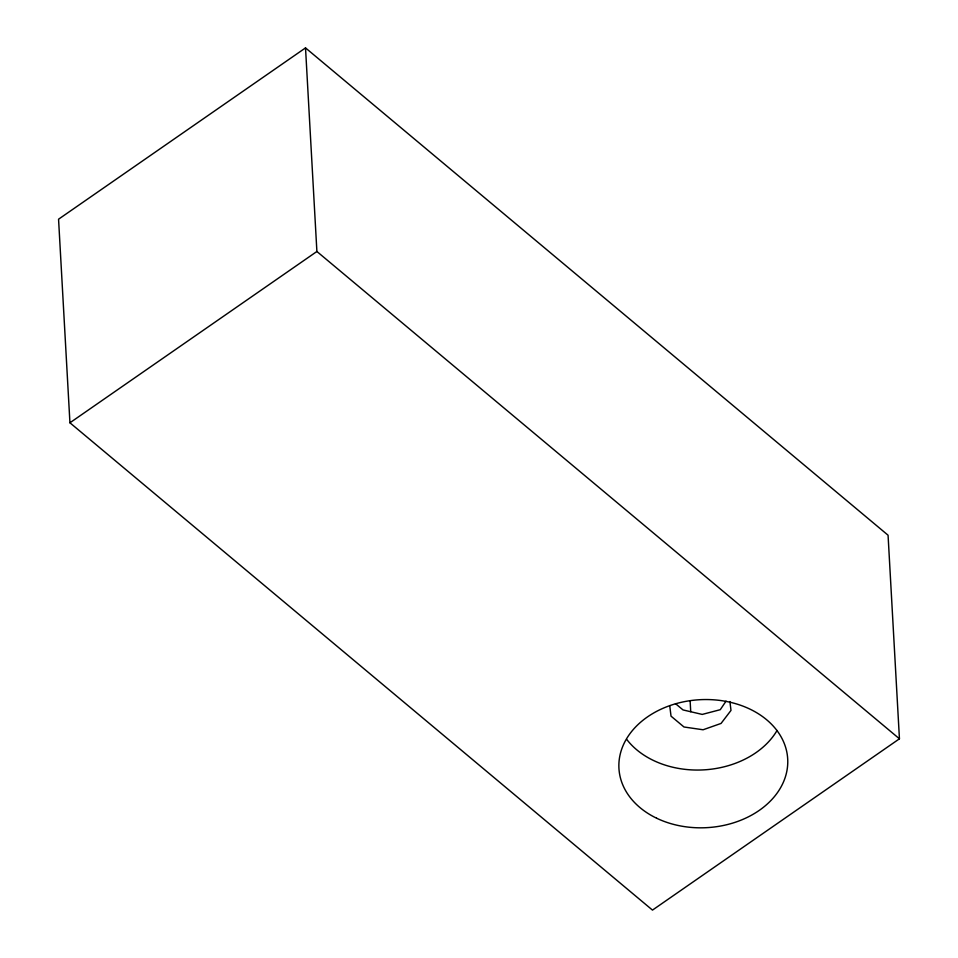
<?xml version="1.0" encoding="UTF-8"?>
<svg xmlns="http://www.w3.org/2000/svg" width="958" height="958" viewBox="0 0 958 958"><rect width="100%" height="100%" fill="white"/><g stroke="black" fill="none" stroke-linecap="round" stroke-linejoin="round"><path stroke-width="1.44" d="M726.032 701.148L720.272 709.686L702.226 714.417L683.03 709.938L675.474 703.615M305.518 47.9L58.558 219.202L69.934 422.789L652.482 910.1L899.442 738.798L888.066 535.211L305.518 47.9L316.894 251.487L899.442 738.798M69.934 422.789L316.894 251.487M729.888 701.555L731.002 710.405L721.051 723.434L703.088 729.768L683.988 726.99L671.031 716.153L669.738 705.83M690.155 701.448L690.73 711.722M777.046 730.499A84.508 64.066 -3.2 0 1 704.178 769.849A84.508 64.066 -3.2 0 1 626.855 739.576M656.613 818.204A84.508 64.066 -3.2 0 0 787.608 765.682A84.508 64.066 -3.2 0 0 665.738 707.16A84.508 64.066 -3.2 0 0 656.613 818.204"/></g></svg>
